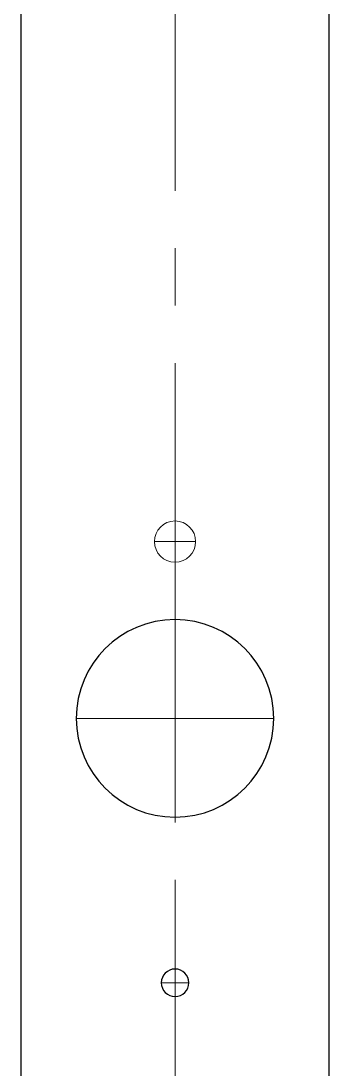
# Model space of a CAD drawing. Extents: x 419008 to 585152, y 366207 to 472224.
# Drawn here: x 469405 to 469831, y 422440 to 423889 of the extents above; entities that cross this region are included whole.
import ezdxf

# ---------------------------------------------------------------- set-up
doc = ezdxf.new("R2010")
doc.units = 0
doc.header["$LTSCALE"] = 50
doc.linetypes.add('DASHDOT', pattern=[25.4, 12.7, -6.35, 0, -6.35])
doc.linetypes.add('ОСЕВАЯ2', pattern=[14.2875, 9.525, -1.5875, 1.5875, -1.5875])
doc.layers.get('0').update_dxf_attribs({"linetype": 'CONTINUOUS'})
for name, color, linetype, lineweight in [('ax', 4, 'ОСЕВАЯ2', 15), ('CP_AXISHS', 7, 'DASHDOT', 15), ('T2', 5, 'CONTINUOUS', 30)]:
    doc.layers.add(name, color=color, linetype=linetype, lineweight=lineweight)
doc.styles.add('CP_ATTR', font='romans.shx')

# ---------------------------------------------------------------- blocks, each defined once
blk = doc.blocks.new('RoZp')
for start, end in [(90, 270), (270, 90)]:
    blk.add_arc((0, 0), 0.5, start, end)
blk = doc.blocks.new('2CP_HS_PIPZ_RO_nu')
at = {"layer": 'CP_AXISHS'}
for p, q in [((0, 0.5), (0, -0.5)), ((-0.5, 0), (0.5, 0))]:
    blk.add_line(p, q, dxfattribs=at)
blk.add_blockref('RoZp', (0, 0))
at = {"linetype": 'ByBlock', "style": 'CP_ATTR', "flags": 9}
for tag in ['NAME', 'PRODUCER', 'PRODUCT-TYPE', 'ARTICLE', 'FLOW', 'OTHER']:
    blk.add_attdef(tag, (0, 0), '', height=0.0001, dxfattribs=at)

msp = doc.modelspace()

# ---------------------------------------------------------------- linework, layer by layer
at = {"layer": 'ax'}
for p, q in [((469617.8, 421511, 113.5), (469617.8, 424397, -0.4)), ((469481.3, 422924.9, 105.6), (469754.3, 422924.9, 104.8))]:
    msp.add_line(p, q, dxfattribs=at)
at = {"layer": 'ax', "linetype": 'ByBlock'}
for p, q in [((469617.8, 423140.7, 113.5), (469617.8, 423197.7, 113.5)), ((469589.3, 423169.2, 113.5), (469646.3, 423169.2, 113.5))]:
    msp.add_line(p, q, dxfattribs=at)
at = {"layer": 'T2'}
for p, q in [((469404.8, 424338.8, 83.6), (469404.8, 421511, 93.1)), ((469830.8, 421511, 138.7), (469830.8, 424338.8, 71.9))]:
    msp.add_line(p, q, dxfattribs=at)
at = {"layer": 'T2', "lineweight": 9}
msp.add_circle((469617.8, 423169.2, 113.5), 28.5, dxfattribs=at)

# ---------------------------------------------------------------- block references
at = {"layer": 'T2', "zscale": 100}
for p, xscale, yscale in [((469617.8, 422924.9, 113.5), 273, 273), ((469617.8, 422559.5, 72.1), 38, 38)]:
    msp.add_blockref('2CP_HS_PIPZ_RO_nu', p, dxfattribs=dict(at, xscale=xscale, yscale=yscale))

doc.saveas('drawing.dxf')
